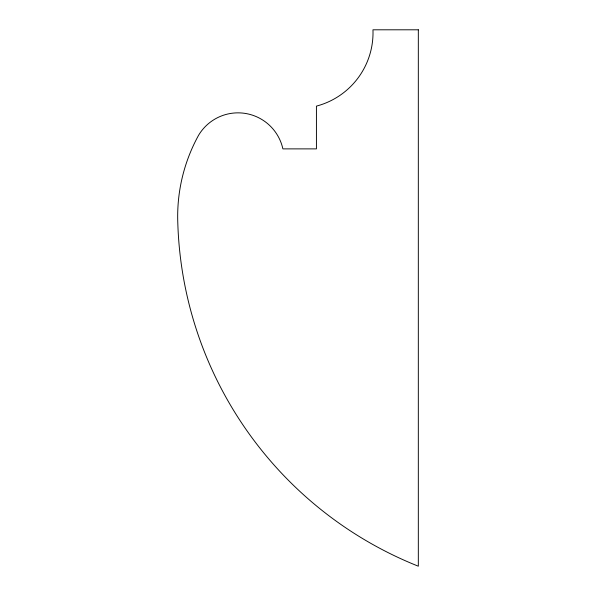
<?xml version="1.0" encoding="UTF-8"?>
<svg xmlns="http://www.w3.org/2000/svg" width="596" height="596" viewBox="0 0 596 596"><rect width="100%" height="100%" fill="white"/><g stroke="black" fill="none" stroke-linecap="round" stroke-linejoin="round"><path stroke-width="0.89" d="M418.325 29.8L372.962 29.8A75.878 75.878 0 0 1 316.424 106.118L316.424 148.881L282.891 148.881A45.929 45.929 0 0 0 198.572 135.292A168.169 168.169 0 0 0 177.802 222.993A382.021 382.021 0 0 0 418.325 566.2L418.325 29.8"/></g></svg>
